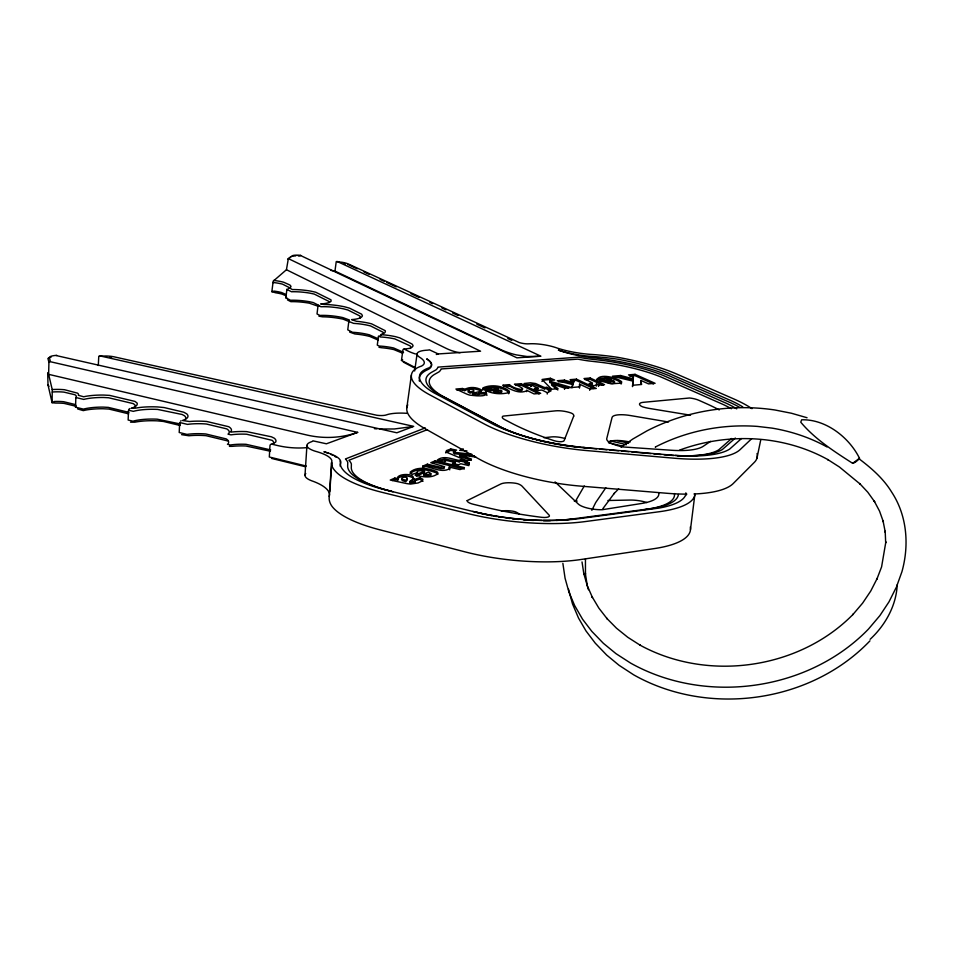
<?xml version="1.0" encoding="UTF-8"?>
<svg xmlns="http://www.w3.org/2000/svg" width="954" height="954" viewBox="0 0 954 954"><rect width="100%" height="100%" fill="white"/><g stroke="black" fill="none" stroke-linecap="round" stroke-linejoin="round"><path stroke-width="1.43" d="M76.177 406.309L64.121 403.399A19.056 4.794 1.3 0 0 55.881 403.077L52.076 402.779L52.267 389.757L48.63 374.338L48.928 362.448L49.644 361.554L357.667 432.365L326.411 443.789L312.924 440.831A9.361 2.54 3.5 0 1 311.433 441.762A25.818 7.095 3.8 0 0 315.237 451.218A52.088 13.022 2.4 0 1 331.909 461.187A104.117 25.496 11.2 0 0 334.532 470.203A104.236 29.669 4.8 0 0 382.399 492.419L468.426 513.693A109.293 31.84 5.7 0 0 585.374 521.552L658.916 511.773A100.48 28.322 6.5 0 0 694.906 494.196L690.469 529.565M48.988 386.334L48.01 384.927L47.7 373.348A13.046 3.029 1.7 0 1 47.974 372.561M128.873 412.355L108.279 407.382L103.175 407.108A29.252 7.501 1.7 0 0 83.439 409.123L75.545 407.191L75.831 397.508A17.279 4.233 1.5 0 0 74.925 394.753L63.942 392.118A17.279 4.233 1.5 0 0 52.828 391.975L52.327 392.094M98.286 365.513L98.775 356.236L105.954 355.997A11.615 2.612 2.2 0 1 114.408 356.903L376.866 415.264A8.658 2.194 4.3 0 0 386.442 414.895A23.85 6.106 4.5 0 1 407.155 413.344M613.589 377.319L620.41 376.747L633.062 380.062L633.361 377.045L628.531 374.874L635.066 374.338L655.088 383.305L648.529 383.878L640.909 380.443L641.148 384.379M633.062 380.062L633.361 377.045M469.046 462.714L468.915 464.109L465.039 463.203L465.17 461.819L469.046 462.714L468.891 465.612L460.83 463.739L458.433 464.801L452.494 463.417L454.903 462.356L454.784 463.751M633.015 381.123L632.526 386.513L633.015 381.123L612.444 376.198L620.625 375.518L633.289 378.833M304.994 475.271L306.938 445.423M329.225 496.462L331.551 462.797M329.798 491.87L331.813 462.63M897.201 584.838C896.283 605.707 885.229 625.287 870.12 639.311M394.729 479.54L394.849 478.085L398.021 478.503L397.901 479.957L394.729 479.54L392.428 480.53M415.217 481.353L415.3 482.152L412.545 483.07L410.017 482.7L410.137 481.245C420.869 474.365 401.24 472.325 397.675 477.143L398.021 478.503M412.545 483.07L412.665 481.603L415.67 480.256L414.477 479.468L419.855 477.68L422.92 479.325L422.288 480.935L418.114 482.951L410.649 484.06A10.923 3.196 4.5 0 1 405.116 483.249L390.246 480.053L394.849 478.085M415.705 480.47L419.736 479.123L419.855 477.68M422.634 467.567L422.741 466.148L427.332 464.181L440.784 467.281L444.647 466.709L430.755 462.726L435.251 460.806L464.431 467.627L460.055 469.595L449.203 467.055L449.739 469.845M423.85 474.09L428 474.591L431.172 473.625L428.418 472.087L423.85 474.09L423.731 475.521L429.336 475.903L431.053 475.056L430.659 474.436M424.494 471.145L415.121 475.223C422.395 476.821 431.315 478.646 437.707 473.792A11.913 3.411 4.7 0 0 436.61 471.55C428.62 468.283 417.22 466.077 410.184 472.135L412.247 474.353L417.625 472.528L417.101 471.848L417.804 471.145A4.484 1.288 4.7 0 1 422.562 470.835L424.494 471.145L424.375 472.576L416.338 476.082M423.779 467.066L427.225 465.588L427.332 464.181M432.877 463.167L435.131 462.201L435.251 460.806M444.624 461.676L444.743 460.281L445.542 460.269L454.903 462.356M445.423 461.664L445.542 460.269M445.601 452.876L450.658 450.348L450.777 448.988L456.596 450.109L453.484 451.182L454.927 452.387L471.813 454.211M474.496 455.881L454.808 453.758L454.927 452.387M438.375 460.603L444.516 458.993L459.136 461.831L459.268 460.448L460.854 459.745L466.756 461.116L466.625 462.499M475.843 457.073L459.709 454.891L459.578 456.262L471.336 460.4M459.136 461.831L460.734 461.128L460.854 459.745M585.446 558.925L585.47 574.165L585.339 573.294L587.259 585.684L592.47 597.55L592.076 596.739L598.862 608.115L607.197 618.848L606.637 618.216L616.499 628.209L627.768 637.284L640.349 645.321L639.764 644.987C707.391 682.241 799.213 669.458 853.317 614.114L852.852 614.603L862.607 603.143L870.764 591.003L877.263 578.279L876.905 579.09L881.591 566.879L885.861 541.836L885.694 542.874L885.181 531.187L885.276 532.26L883.058 520.884L883.404 521.933L879.552 511.153L874.138 500.91L874.687 501.828L867.794 492.228L859.626 483.499L860.281 484.167L839.413 466.995L827.774 459.554L828.334 459.864C783.437 434.75 727.532 432.4 679.618 450.097M286.331 295.919L282.205 294.142A16.23 3.923 6.8 0 0 275.682 292.795L271.854 291.674L273.178 281.227L286.438 269.732L288.346 258.606L480.566 351.191L438.244 353.934A121.11 71.884 89.2 0 1 436.324 354.494M319.459 305.709L313.27 302.561L309.215 301.667A25.233 6.213 7 0 0 290.529 300.26L285.902 297.863L286.868 289.396A14.715 3.47 6.8 0 0 287.643 289.145M539.737 356.295L527.013 356.51L516.555 354.936A181.82 116.805 -88.4 0 1 499.502 349.009L334.961 271.079L336.237 261.611L342.092 262.278A10.089 2.218 7.5 0 1 348.437 264.019L519.226 342.546A8.049 2.015 9 0 0 528.814 343.822A22.324 5.652 9.2 0 1 557.303 348.103A42.095 10.613 7.2 0 0 589.93 354.339A92.013 27.642 8.5 0 1 618.013 357.368A92.025 24.184 9.9 0 1 676.958 374.171L733.602 398.855A98.214 26.629 10.5 0 1 751.979 408.658M348.878 320.961L347.757 329.834L352.491 332.278A23.647 6.189 7.5 0 1 369.353 334.818L378.416 338.873M415.073 367.505L401.467 360.445L402.85 350.392A1.944 1.133 86.3 0 1 404.222 349.104L409.826 348.329A26.116 6.821 7.7 0 0 413.046 345.431L412.033 344.036L399.821 337.907L395.707 336.714A26.116 6.821 7.7 0 0 383.138 334.818L380.992 334.496L381.982 334.234A25.579 6.523 7.5 0 0 385.213 330.668L371.595 323.835A25.579 6.523 7.5 0 0 356.438 321.295L351.573 319.59L353.552 319.435A27.726 6.857 7.3 0 0 362.401 315.679L361.602 314.176L349.534 308.166L344.692 306.83A27.726 6.857 7.3 0 0 323.955 304.469L320.687 303.932L322.655 303.801A27.082 6.511 7.1 0 0 331.074 301.273L331.038 299.866L315.738 292.234L310.825 291.137A27.082 6.511 7.1 0 0 294.5 289.563L292.353 289.575L289.42 287.81A16.492 3.876 6.8 0 0 291.006 286.331L289.992 285.067L283.684 282.241A16.492 3.876 6.8 0 0 275.265 280.643L273.571 280.452M406.809 407.835L411.377 375.101M414.68 370.999L417.077 353.91M457.014 390.258L462.261 389.828L462.463 388.493L464.908 389.315C469.69 386.501 476.797 387.133 481.579 389.971L481.043 391.247L472.898 393.203L472.695 394.527C474.15 395.373 479.087 396.077 478.848 394.074L479.051 392.75L486.206 392.464C488.233 397.639 473.84 395.493 470.048 395.171A10.053 2.85 8.6 0 1 465.874 393.68L455.905 389.041L462.463 388.493M462.261 389.828L464.705 390.639L464.908 389.315M474.615 395.206L474.818 393.871L472.898 393.203M482.855 390.258L482.962 387.884C490.797 384.247 502.615 385.44 509.329 391.212A11.031 3.089 8.9 0 1 507.671 392.905C500.003 394.551 491.68 393.704 484.704 390.007L498.382 388.862L498.167 390.174L485.872 391.212M486.922 395.421L486.206 392.464M494.244 390.735L499.061 391.951L502.066 391.188L500.945 390.162L494.244 390.735L494.041 392.046L497.344 393.096L501.494 392.988L501.565 392.058M522.446 389.697C521.122 393.394 511.582 386.764 509.233 385.941L509.436 384.641L502.734 385.189C509.663 388.683 518.344 394.36 526.405 390.925L526.763 390.317L534.049 393.919L540.679 393.334L521.051 383.687L514.444 384.235C533.024 391.927 515.1 390.138 509.436 384.641M539.153 394.002L520.836 384.987L521.051 383.687M526.56 391.617L526.763 390.317M530.531 386.251L530.734 384.963L531.521 385.082L537.961 388.111L537.746 389.399L534.133 389.709M531.306 386.37L531.521 385.082M547.226 394.038L547.441 392.738L551.15 390.782L546.678 388.636L544.281 388.838L544.495 387.551L535.528 383.508L530.4 382.816L524.056 383.508L528.254 385.297L530.734 384.963M546.678 388.636L546.892 387.348L544.495 387.551M548.3 390.794L548.514 389.506L550.911 389.304L546.892 387.348M557.84 389.971L551.543 385.106L551.758 383.83L558.054 388.683L551.674 389.232L542.015 379.477L550.386 378.273L550.184 379.537L542.969 380.121L541.955 381.469M568.405 387.98L550.005 382.566L549.826 380.455L554.644 380.026L550.386 378.273M564.184 381.397L564.398 380.133L573.414 382.554L573.199 383.818L564.184 381.397L558.495 381.874M564.506 389.387L564.72 388.111L571.458 387.527L550.219 381.302M564.398 380.133L557.279 380.718L572.794 384.593L571.971 387.801M579.472 388.099L579.603 384.164L589.906 389.017L596.31 388.457L576.466 379.143L570.087 379.668L573.771 381.409L573.199 383.818M593.436 388.481L576.252 380.396L576.466 379.143M596.644 386.012L596.405 384.068L598.778 385.177L604.55 384.677L590.204 378.022L584.015 378.523L592.529 383.031L589.393 383.556L589.178 384.82L592.172 384.665L591.969 383.89M603.023 385.333L589.977 379.263L590.204 378.022M589.679 390.293L589.906 389.017M596.894 380.706L597.109 379.465C600.09 373.3 616.439 377.51 621.555 381.636A10.458 2.755 9.9 0 1 620.41 383.21L610.882 383.794L598.85 380.455L611.049 379.442L610.834 380.682L599.994 381.6M598.563 386.442L598.778 385.177M614.34 382.435L614.483 383.293L612.134 383.544L607.483 382.399L607.698 381.159L613.672 380.646L614.698 382.053L607.698 381.159M620.41 376.747L620.625 375.518M629.616 375.983L634.839 375.554L635.066 374.338M756.963 458.158L760.743 439.889M572.794 384.593L571.887 387.491L579.686 386.823L579.603 384.164M573.414 382.554L573.771 381.409M896.486 586.853L901.924 571.744C909.365 545.139 907.135 515.577 891.704 492.157C883.404 478.479 871.229 467.973 858.576 458.457M410.077 473.566C417.089 467.496 428.501 469.702 436.491 472.981A11.913 3.422 4.7 0 1 437.767 474.484M417.16 472.898L417.518 473.959M591.838 510.318L595.701 502.555L605.838 487.721M401.813 479.373L402.254 480.625L405.82 481.687L407.334 479.838L406.917 479.087L405.939 480.232L403.268 479.54L401.872 478.789L401.932 477.918C403.125 476.773 408.646 476.714 406.929 479.063M896.104 587.664L888.985 601.855L879.91 615.568L868.534 629.008C808.479 691.078 705.71 705.221 630.582 663.078L615.938 653.621L603.381 643.318L591.85 631.405L582.56 619.218L574.642 605.528L568.942 592.088L565.078 578.267L562.872 563.337M575.512 501.16L584.277 485.98M329.118 302.68L329.166 301.547L314.283 294.094L310.229 293.2A25.281 6.094 7.1 0 0 291.507 291.757L286.868 289.396M602.809 508.732L614.304 493.301L613.899 493.755L618.669 488.83M482.76 389.196C490.583 385.547 502.424 386.74 509.126 392.523M410.017 482.7L413.797 478.813M77.632 408.956L83.284 410.614L85.443 410.125A31.065 8.002 1.7 0 1 102.949 408.753L109.006 409.075L128.671 413.833M859.506 458.29L859.113 458.779A9.564 4.698 -50.3 0 1 852.697 463.346C834.345 451.564 814.752 439.031 800.752 422.181L801.658 419.808C825.615 419.044 849.108 437.218 859.506 458.29L852.59 463.358M869.965 640.802L869.523 641.303C810.101 703.062 707.999 716.931 633.647 674.812L619.134 665.343L606.672 655.064L595.248 643.151L586.018 630.976L578.553 618.12L572.507 603.906L568.512 589.238M464.705 390.639C469.487 387.813 476.595 388.445 481.376 391.283M229.974 445.792L229.437 446.353L232.227 446.341A28.93 8.097 2.8 0 1 245.87 445.995L270.364 451.23M751.645 438.721L740.149 449.584A96.926 27.594 10.5 0 1 673.536 458.158L586.77 450.574A103.08 29.801 9.6 0 1 484.036 423.838L429.837 394.884A96.759 26.986 9 0 1 412.319 372.275A96.616 26.903 16 0 1 421.453 366.109A46.519 10.935 7.6 0 0 419.474 357.142A23.468 6.249 8.3 0 1 426.987 350.19A8.455 2.218 8.1 0 0 429.407 349.808L438.244 353.934M741.449 438.566L729.655 449.095A88.4 25.162 10.5 0 1 678.377 455.642L668.384 454.915M735.331 438.053L722.464 449.429A81.257 23.23 10.5 0 1 675.337 455.428M731.646 438.494L718.779 449.799A77.62 22.252 10.5 0 1 677.459 455.714M128.933 409.206L129.994 408.479M596.751 379.334C604.538 376.651 614.674 377.82 621.328 382.876A10.458 2.755 9.9 0 1 621.054 384.021M288.561 258.665L292.294 255.732A10.1 2.194 7.2 0 1 300.021 255.267L516.937 357.833L540.882 356.188L337.036 261.408M287.619 259.345L290.72 256.841A11.198 2.445 7.2 0 1 291.149 256.578M271.854 291.674L274.072 291.101A14.704 3.542 6.8 0 1 281.573 292.532L285.246 294.142M401.467 360.445L402.612 359.563M621.078 447.211L632.848 439.007L647.003 430.85C686.093 410.697 731.503 403.47 774.958 409.993L791.415 413.237L807.048 417.733M710.647 441.308L703.313 446.245A52.84 15.204 10.6 0 1 671.163 450.24L623.439 446.973A17.255 5.116 10.3 0 1 606.744 438.625L612.074 417.447A18.472 5.247 10.3 0 1 630.415 415.55L668.575 422.014M56.036 355.52L396.852 432.794L413.702 426.378L99.967 355.902M453.889 452.22L453.305 452.888L454.808 453.758M180.556 421.084L181.153 420.762M655.541 446.937L655.243 447.08C686.534 430.886 722.309 423.862 757.416 426.402L772.048 428.119C791.271 431.327 809.982 437.516 827.046 446.973M550.1 381.493L550.005 382.566M465.17 461.819L466.756 461.116M463.203 448.845L459.637 450.36L466.947 450.884M427.464 429.61L348.878 460.281A63.191 17.971 3.2 0 1 351.37 463.978L351.322 467.055A84.202 24.148 4.8 0 0 376.377 486.85M425.293 427.905L345.431 458.957A59.41 16.85 3.3 0 1 347.757 462.416L347.673 465.361A87.983 25.162 4.8 0 0 386.644 490.022L391.092 491.167M469.022 390.901L467.949 391.82L470 393.131L473.589 392.154L473.709 391.307M306.234 466.041L269.314 457.002L269.97 445.816A2.147 1.729 70.5 0 1 271.878 444.182L275.623 442.167A29.264 7.942 2.9 0 0 274.287 438.208L271.401 436.801L246.669 431.613A29.264 7.942 2.9 0 0 232.871 431.923L230.51 431.983L230.999 431.47A28.966 7.692 2.5 0 0 228.721 426.712L206.732 421.477A28.966 7.692 2.5 0 0 189.452 421.525L182.584 420.487L184.146 419.927A31.72 8.157 2.2 0 0 186.674 413.809L183.764 412.211L164.088 407.549L157.744 406.941A31.72 8.157 2.2 0 0 135.206 408.193L131.402 408.217L133.023 407.68A31.387 7.835 1.8 0 0 137.09 403.053L135.015 401.419L109.591 395.385L103.39 395.051A31.387 7.835 1.8 0 0 85.705 396.339L83.702 396.781L78.3 395.254A19.354 4.722 1.5 0 0 77.608 393.179L64.574 389.733A19.354 4.722 1.5 0 0 54.139 389.459L52.243 389.566M450.777 448.988L446.496 450.574L445.888 451.969L467.257 460.889L471.455 459.029L459.709 454.891M380.074 347.006L379 347.304L381.469 347.721A25.806 6.94 7.7 0 1 393.883 349.593L402.743 353.254M444.743 460.281L443.252 461.152L437.385 460.007C443.801 454.963 452.339 459.375 459.268 460.448M412.51 426.605L394.36 428.978L379.442 429.014M523.841 384.796L533.691 384.402L544.281 388.838M644.892 509.508L650.366 508.673A80.47 22.848 6.5 0 0 674.406 493.54M574.809 518.737L570.397 519.262A92.633 27.106 5.7 0 1 543.351 520.431M543.995 437.731L551.269 436.932A12.748 3.876 9.7 0 1 565.078 438.554M632.752 385.261L641.613 384.486L640.909 380.443M537.961 388.111L534.347 388.421L538.354 390.377L541.967 390.067L547.441 392.738M607.483 382.399L609.868 382.196M503.867 386.382L509.233 385.941M515.565 385.416L520.836 384.987M571.148 380.825L576.252 380.396M585.04 379.668L589.977 379.263M56.799 355.341L56.036 355.389A11.794 2.635 1.8 0 0 49.405 357.356L50.335 361.542M483.058 388.934L490.273 388.624L492.085 387.729A4.15 1.157 8.8 0 1 496.939 388.326L498.382 388.862M597.109 379.465L603.62 379.191L605.074 378.368A3.935 1.037 9.9 0 1 609.618 378.929L611.049 379.442M478.848 394.074L486.003 393.787M272.868 282.563L273.416 282.551A14.715 3.47 6.8 0 1 282.527 284.149L288.979 287.416A14.715 3.47 6.8 0 1 288.704 288.537M574.284 501.148L577.206 501.088M607.913 500.492L629.843 500.063A16.91 4.937 7 0 1 646.848 502.555M591.182 386.835L593.328 386.966M673.762 455.535L664.103 454.784M412.665 481.603L410.137 481.245M474.818 393.871L478.479 393.74L479.051 392.75M582.954 447.426L670.96 455.094M596.608 448.869L578.315 447.235M599.541 449.119L606.875 449.763M609.809 450.026L618.621 450.789M621.555 451.051L628.889 451.695M631.822 451.946L650.902 453.627M653.836 453.877L661.17 454.521M579.221 447.068L584.909 447.557M690.553 415.217L649.722 408.491A14.87 4.054 10.4 0 1 642.4 406.75L640.957 406.022A12.295 3.351 10.4 0 1 643.282 402.326L689.515 397.997A9.743 2.588 10.7 0 1 698.853 400.286L706.115 403.53A154.56 44.051 10 0 1 719.256 409.91M630.129 442.012L625.752 441.273A18.376 5.497 10.4 0 0 608.366 442.179M330.597 270.328L334.961 271.079M450.658 450.348L455.022 451.182M610.25 440.951L618.729 442.823A85.765 23.111 6.3 0 1 626.396 444.743M608.747 442.918L617.095 444.755A82.187 22.204 6.3 0 1 623.26 446.293M617.226 440.593L621.614 441.583A92.765 24.995 6.3 0 1 628.543 443.288M460.734 461.128L465.445 462.225M435.131 462.201L464.312 469.034M48.63 374.338L306.329 434.893A129.315 107.134 75.8 0 0 357.667 432.365M427.225 465.588L440.665 468.688L444.075 468.509L444.266 467.675M422.741 466.148C430.981 466.423 441.905 473.84 449.859 468.426L449.203 467.055M476.094 512.095L480.971 513.24A92.633 27.106 5.7 0 0 542.087 520.407M472.755 511.416L477.93 512.644A100.23 29.192 5.7 0 0 575.071 519.179L658.892 508.1A91.632 25.818 6.5 0 0 686.057 493.075M478.956 512.942L482.486 513.777M271.878 444.182L276.553 445.303A133.107 109.042 75.6 0 0 307.379 447.605M75.831 397.508L83.737 399.416A29.288 7.346 1.8 0 1 103.497 397.484L108.613 397.758L133.357 403.649L134.967 404.985A29.288 7.346 1.8 0 1 134.466 407.263M180.366 423.981L157.16 419.176A29.562 7.811 2.1 0 0 132.952 421.203L128.146 420.034L128.516 410.196L133.333 411.353A29.61 7.656 2.2 0 1 157.565 409.409L182.19 414.501L184.587 415.849A29.61 7.656 2.2 0 1 185.303 419.426M180.151 425.496L163.361 421.441L157.148 420.845A31.387 8.324 2.1 0 0 134.836 422.193L130.519 422.169M227.446 444.266L230.403 444.993A27.046 7.537 2.8 0 1 246.013 444.302L270.721 449.918M181.582 434.654L188.904 435.763A28.632 7.835 2.4 0 1 206.004 435.668L227.732 440.939M271.58 458.433L305.518 466.756M477.775 512.668L382.542 489.152A95.388 27.141 4.8 0 1 343.261 470.107A97.606 24.399 7.4 0 1 340.745 461.736A52.029 13.058 2.4 0 0 323.895 451.755A51.981 14.739 3.3 0 1 328.653 453.424M300.725 255.338L299.723 256.066A11.198 2.445 7.2 0 0 298.328 255.97M390.138 491.06L393.012 491.799M551.758 383.83L564.72 388.111M419.736 479.123L422.968 481.353M634.839 375.554L653.526 383.937M349.2 265.057L357.261 268.801M363.975 271.914L369.353 274.394M380.109 279.379L384.14 281.251M386.823 282.491L396.232 286.856M411.007 293.701L419.08 297.433M429.825 302.418L432.52 303.658M441.917 308.011L445.947 309.883M452.673 312.995L458.051 315.488M476.857 324.205L484.93 327.937M507.766 338.515L511.797 340.387M286.438 269.732L445.792 348.186A118.678 72.838 89.5 0 0 460.055 352.753M349.462 320.019L342.748 317.563A25.83 6.547 7.3 0 0 319.888 315.428L317.026 313.949L318.064 305.28L320.949 306.747A25.877 6.428 7.3 0 1 343.834 308.905L347.948 310.026L359.73 315.917L360.362 317.193A25.877 6.428 7.3 0 1 359.897 318.147M404.222 349.104L407.143 350.595A120.931 71.955 89.3 0 0 415.515 353.958M317.932 306.186L309.346 303.181A26.795 6.63 7 0 0 293.188 301.643L290.887 301.679L287.452 299.902M403.542 352.324L393.608 347.971A24.136 6.463 7.7 0 0 379.108 346.028L377.283 345.086L378.476 336.035L380.312 336.965A24.172 6.344 7.7 0 1 394.849 338.908L410.077 345.873L410.888 347.017A24.172 6.344 7.7 0 1 410.113 348.496M378.273 340.125L369.842 336.476A25.281 6.642 7.5 0 0 354.852 333.96L349.665 332.111M318.898 316.179L322.547 316.823A27.427 6.988 7.3 0 1 343.07 319.149L353.624 323.382A23.683 6.07 7.5 0 1 370.522 325.922L383.114 332.278A23.683 6.07 7.5 0 1 382.387 334.46M403.303 362.091L415.944 368.661M555.037 481.913L578.339 504.082A18.007 5.307 6.6 0 0 602.212 509.722L641.291 503.521A54.676 15.55 6.6 0 0 658.725 492.824M589.393 383.556L591.408 385.571L596.238 385.499L596.405 384.068M413.833 478.359C409.385 475.307 401.884 474.949 397.568 478.598L397.901 479.957M588.439 589.739L583.765 573.485L583.931 574.38L582.023 561.942M48.928 362.448L48.058 358.895A13.082 2.934 1.8 0 1 48.082 358.513M48.01 384.927L52.065 402.552L54.378 401.479A17.255 4.317 1.4 0 1 63.679 401.717L74.65 404.389A17.255 4.317 1.4 0 1 75.771 405.319M739.803 407.453A90.034 24.518 10.5 0 0 731.098 402.946L668.122 375.304A84.179 22.228 9.9 0 0 595.725 358.072L590.908 357.583A42.226 10.399 9.5 0 1 558.352 350.106A42.274 10.697 7.2 0 0 591.122 356.391L595.964 356.724A84.262 22.514 8.1 0 1 617.548 359.169A84.214 22.133 9.9 0 1 668.492 373.288L731.515 400.859A90.07 24.422 10.5 0 1 742.749 406.881M736.738 408.884A83.248 22.669 10.5 0 0 726.376 403.292L663.912 375.781A77.679 20.499 9.9 0 0 596.918 359.813L588.451 358.859A48.26 11.889 9.5 0 1 578.458 357.201L437.922 367.111A53.185 14.441 7.7 0 1 435.99 369.854L432.496 371.81A81.674 22.872 9 0 0 439.281 394.67L499.3 426.486A87.374 25.364 9.6 0 0 577.981 446.949M579.615 447.044A94.529 27.32 9.6 0 1 494.232 424.84L433.784 392.75A88.543 24.697 9 0 1 420.309 373.634A90.654 23.719 12.2 0 1 428.835 367.91A46.567 10.983 7.6 0 0 426.688 358.871A46.531 12.629 7.7 0 1 428.644 369.198L426.39 370.259A88.507 24.792 9 0 0 419.2 378.44M419.426 381.218A88.507 24.792 9 0 1 419.176 379.811M407.763 404.83A96.175 28.692 9 0 0 424.995 428.644L478.634 458.802A102.436 31.661 9.7 0 0 580.569 486.111L666.834 493.266A96.318 29.324 10.6 0 0 686.868 494.124M693.987 493.981A96.318 29.324 10.6 0 0 733.256 483.499L754.352 462.332A97.63 28.322 10.7 0 0 757.047 453.532M286.677 297.6A14.704 3.542 6.8 0 1 285.902 297.863M292.532 256.185A11.198 2.445 7.2 0 1 295.692 255.91M344.263 263.531A11.162 2.457 7.5 0 1 345.551 263.841M347.828 264.52A11.162 2.457 7.5 0 1 348.317 264.699M381.421 335.069A23.683 6.07 7.5 0 1 380.109 335.593M575.966 446.985A83.725 24.375 9.6 0 1 570.194 446.293M567.88 445.983A83.725 24.375 9.6 0 1 563.23 445.303M562.061 445.113A83.725 24.375 9.6 0 1 535.898 439.651M534.812 439.365A83.725 24.375 9.6 0 1 501.84 427.535L442.048 395.838A78.168 21.954 9 0 1 435.418 373.896L439.043 371.845A56.56 15.395 7.7 0 0 441.07 368.971L577.826 359.133A51.325 12.676 9.5 0 0 588.463 360.91L597.323 361.912A74.34 19.676 9.9 0 1 661.539 377.235L723.716 404.734A79.766 21.787 10.5 0 1 731.408 408.753M509.078 393.179A11.031 3.1 8.9 0 1 508.53 393.752M685.64 493.266A91.596 25.937 6.5 0 1 685.759 495.46M330.776 454.319A51.981 14.739 3.3 0 1 332.719 455.237M334.46 456.179A51.981 14.739 3.3 0 1 335.999 457.145M340.018 461.14A51.981 14.739 3.3 0 1 340.65 463.167L340.304 464.848A95.352 27.272 4.8 0 0 340.28 466.339M678.389 494.518A84.238 23.85 6.5 0 1 653.251 508.327L568.012 519.525A88.77 26.044 5.7 0 1 556.134 520.419M519.346 514.254A16.409 5.044 5.6 0 0 515.029 511.666L512.787 511.165A13.523 4.15 5.7 0 0 501.339 511.058M690.314 527.013A99.931 30.266 6.6 0 1 654.492 548.562L581.248 559.473A108.684 34.01 5.8 0 1 464.956 551.853L379.525 529.732A103.676 31.709 4.8 0 1 332.016 506.335A103.95 35.513 -1.8 0 1 329.595 494.756A51.826 17.315 3.8 0 0 313.234 481.353A25.698 7.513 3.7 0 1 305.769 473.554M228.662 442.525A26.772 7.298 2.5 0 1 228.268 443.419M228.65 441.619A26.772 7.298 2.5 0 0 226.181 438.9L205.849 433.975A26.772 7.298 2.5 0 0 186.996 434.392L179.209 432.496L179.662 422.503L187.473 424.387A26.819 7.155 2.5 0 1 206.338 424.005L226.706 428.871A26.819 7.155 2.5 0 1 227.982 434.142L230.951 434.845A27.094 7.393 2.9 0 1 246.573 434.213L272.152 440.331A27.094 7.393 2.9 0 1 273.381 444.015M75.915 406.738A17.255 4.317 1.4 0 1 75.545 407.191M48.332 358.144A13.082 2.934 1.8 0 1 48.797 357.786M50.335 357.154A13.082 2.934 1.8 0 1 51.397 356.879M388.707 490.69A84.202 24.148 4.8 0 1 377.522 487.255M109.972 357.13A12.855 2.898 2.1 0 1 111.57 357.297M376.937 428.871A194.652 164.863 79.3 0 1 374.433 428.668M550.41 520.61A88.77 26.044 5.7 0 1 543.339 520.657M533.62 520.419A88.77 26.044 5.7 0 1 523.71 519.847M518.726 519.429A88.77 26.044 5.7 0 1 512.489 518.785M510.008 518.499A88.77 26.044 5.7 0 1 506.3 518.022M501.387 517.318A88.77 26.044 5.7 0 1 498.954 516.937M496.533 516.543A88.77 26.044 5.7 0 1 494.136 516.126M491.751 515.685A88.77 26.044 5.7 0 1 488.233 515.005M487.065 514.766A88.77 26.044 5.7 0 1 483.618 514.027M467.15 500.623L467.138 500.755A11.388 3.434 5.3 0 0 473.196 504.237L483.988 506.872A158.877 44.313 6.1 0 0 541.693 517.318A7.179 2.194 6 0 0 549.313 515.351L522.1 486.206A16.48 4.782 5.6 0 0 517.76 483.726L515.506 483.237A13.583 3.947 5.6 0 0 500.778 484L467.15 500.623M573.688 416.159L564.029 440.808A6.761 2.051 9.6 0 1 554.179 440.712A152.497 42.691 10.2 0 1 511.594 423.206L504.559 419.522A10.601 3.136 9.1 0 1 503.02 416.123L555.645 410.84A12.807 3.697 9.6 0 1 570.921 412.951L572.531 413.69A15.526 4.472 9.5 0 1 573.688 416.159M468.509 389.828L468.152 390.496L470.203 391.808C477.513 391.45 472.218 388.075 468.509 389.828"/></g></svg>
